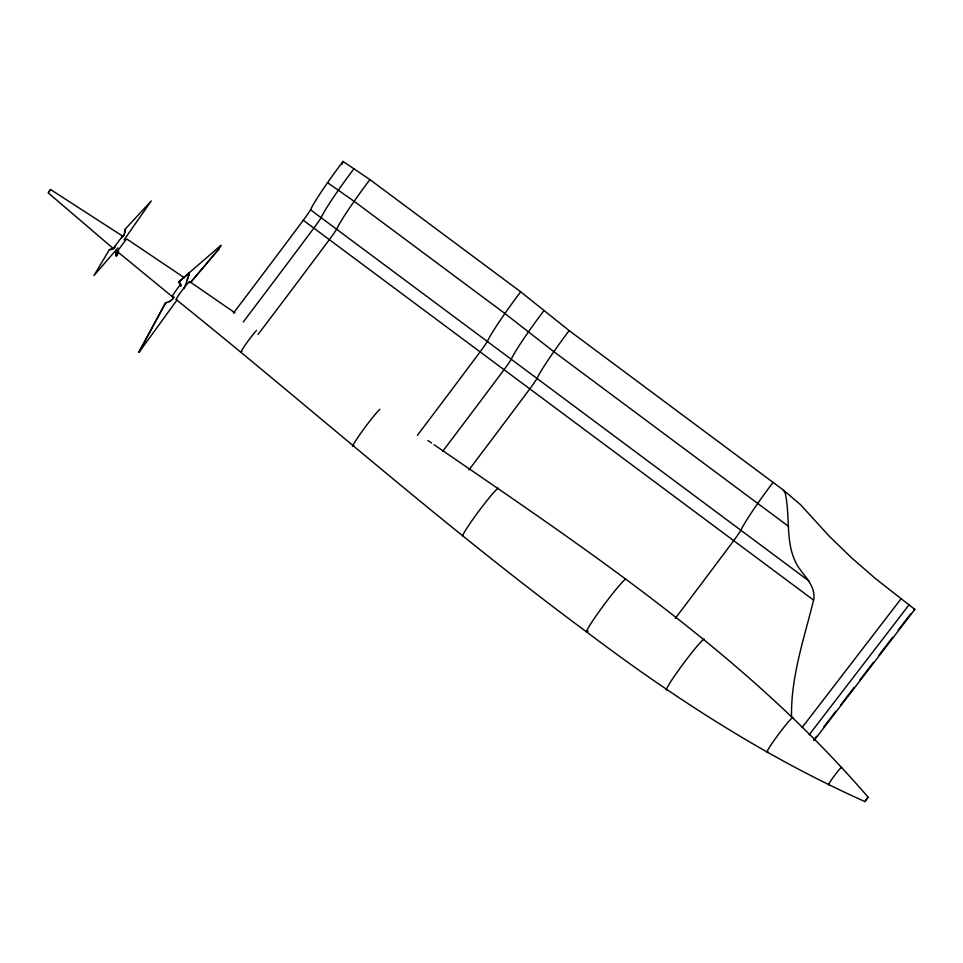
<?xml version="1.0" encoding="UTF-8"?>
<svg xmlns="http://www.w3.org/2000/svg" width="963" height="963" viewBox="0 0 963 963"><rect width="100%" height="100%" fill="white"/><g stroke="black" fill="none" stroke-linecap="round" stroke-linejoin="round"><path stroke-width="1.44" d="M125.046 231.216L123.998 234.852A9.774 9.305 49.1 0 1 122.289 237.139M188.134 276.923L187.183 279.872M124.781 233.01L124.973 232.107M791.55 716.917C790.695 676.676 804.454 637.638 813.879 598.842C815.276 585.937 804.924 576.777 798.363 567.075C784.327 544.829 790.828 517.444 785.158 492.948L783.292 489.998L569.169 330.622L520.682 291.813L369.936 179.612L343.033 161.435A48.03 3.334 -53.3 0 0 327.552 182.693A59.188 4.105 -53.3 0 0 310.531 209.814A16.082 1.119 -53.3 0 1 303.273 220.262A981.369 68.132 -53.3 0 1 233.383 313.168M118.353 251.632L117.017 255.424L118.605 251.307M184.089 288.635L189.073 275.033L188.844 273.239L178.6 282.087L180.839 285.662A13.964 3.033 37.5 0 1 180.683 286.324M342.034 164.276L343.033 161.435M115.379 245.866L114.946 246.769A9.774 7.174 32.3 0 1 113.574 248.49M113.333 248.574L48.15 192.817L49.197 191.156L50.582 189.53L122.686 236.176M50.582 189.591L48.896 192.01M113.333 248.346L122.674 235.947M176.241 299.601C313.469 409.925 445.038 527.243 586.732 632.017C673.498 697.525 765.441 757.123 864.894 801.565L868.12 797.195C745.663 654.852 587.562 550.198 434.048 444.677M138.961 352.025L165.504 302.888L166.816 302.587M139.093 351.904L165.636 302.767M117.895 247.924L93.917 275.587L109.433 249.586L113.116 248.695M109.433 249.586L111.588 249.561L113.73 248.249A9.774 7.174 32.3 0 0 115.103 246.528M187.821 275.189L187.773 273.853L188.038 274.852M220.9 245.36L187.556 274.19M191.336 281.593L218.733 249.212L190.578 282.4M218.529 249.549L221.105 245.505M124.095 239.847L151.287 200.918L124.781 229.579L124.925 230.422M176.747 300.408L139.154 352.169M117.269 255.099L116.234 255.965L116.282 252.751M178.6 282.087L188.844 273.239M189.073 275.033L189.037 273.384M802.143 727.474L901.127 598.721L914.85 609.374L814.036 740.523M809.173 734.793L909.06 604.836M813.867 739.837L816.612 736.262M823.943 726.716L835.86 711.224M840.446 705.265L854.193 687.377M859.694 680.227L873.441 662.339M878.93 655.189L892.677 637.301M898.178 630.151L911.01 613.455M118.184 250.669L117.245 251.487L172.341 296.688M171.185 300.396L172.293 299.349A13.964 13.289 49.1 0 0 173.942 297.182M124.781 229.579L124.949 231.289M121.675 237.668L122.385 237.054A9.774 9.305 49.1 0 0 124.095 234.767M171.318 300.275L169.007 301.852M184.451 277.813L126.586 238.86L117.245 251.487M864.894 801.565L868.12 797.195M170.258 301.082L165.504 302.888M913.767 609.88L914.85 609.374M427.873 440.488L431.58 443.004M327.552 182.693L354.143 201.303L504.901 313.505L553.845 351.676L788.601 526.412M189.591 281.557L234.948 312.855M310.531 209.814L809.125 581.098M303.273 220.262L813.603 600.13M901.127 598.721L875.548 578.655L851.352 557.613L829.287 536.222L800.446 504.624L783.292 489.998M178.962 281.629L180.538 283.64M181.092 284.747L181.188 285.204A13.964 3.033 37.5 0 1 181.164 285.578M115.849 250.175L116.234 255.965M468.921 469.896A971.944 67.482 -53.3 0 0 529.794 388.883A15.926 1.107 -53.3 0 0 536.981 378.531A58.623 4.069 -53.3 0 1 553.845 351.676A47.572 3.298 -53.3 0 1 569.169 330.622M675.316 618.354A971.944 67.482 -53.3 0 0 733.686 540.652A15.926 1.107 -53.3 0 0 740.884 530.3A58.623 4.069 -53.3 0 1 757.737 503.444A47.572 3.298 -53.3 0 1 773.06 482.391M543.794 310.844A48.054 3.334 -53.3 0 0 528.314 332.103A59.212 4.117 -53.3 0 0 511.293 359.235A16.082 1.119 -53.3 0 1 504.022 369.684A981.658 68.156 -53.3 0 1 442.547 451.503M520.682 291.813A49.005 3.407 -53.3 0 0 504.901 313.505A60.392 4.189 -53.3 0 0 487.531 341.167A16.407 1.144 -53.3 0 1 480.116 351.832A1001.303 69.517 -53.3 0 1 417.412 435.288M369.936 179.612A49.005 3.407 -53.3 0 0 354.143 201.303A60.392 4.189 -53.3 0 0 336.785 228.965A16.407 1.144 -53.3 0 1 329.37 239.631A1001.303 69.517 -53.3 0 1 258.072 334.426M354.011 168.694A48.523 3.371 -53.3 0 0 338.386 190.156A59.79 4.153 -53.3 0 0 321.185 217.554A16.239 1.132 -53.3 0 1 313.854 228.111A991.288 68.818 -53.3 0 1 243.266 321.955M353.951 445.785A23.461 1.625 -53.3 0 1 361.486 432.231A23.461 1.625 -53.3 0 1 379.904 409.287M241.918 351.411A14.216 0.987 -53.3 0 1 245.493 344.622A14.216 0.987 -53.3 0 1 256.531 330.405M176.711 299.312A11.231 0.782 -53.3 0 1 182.898 289.309A11.231 0.782 -53.3 0 1 189.157 282.809M172.798 296.411A11.231 0.782 -53.3 0 1 179.864 285.253M462.902 536.138A29.841 2.07 -53.3 0 1 478.226 511.943A29.841 2.07 -53.3 0 1 498.365 488.205M588.08 631.186A32.814 2.275 -53.3 0 1 601.068 608.845A32.814 2.275 -53.3 0 1 625.733 579.293M666.54 690.074A31.743 2.203 -53.3 0 1 682.839 664.338A31.743 2.203 -53.3 0 1 704.266 639.083M767.908 751.862A21.752 1.505 -53.3 0 1 776.515 737.056A21.752 1.505 -53.3 0 1 792.874 717.471M829.095 784.472A10.882 0.758 -53.3 0 1 834.235 775.925A10.882 0.758 -53.3 0 1 841.578 767.583M173.797 297.29A13.964 13.289 49.1 0 1 172.16 299.469"/></g></svg>
